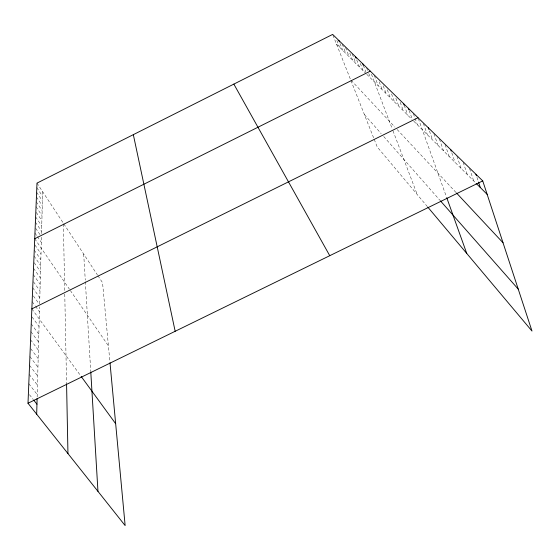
<?xml version="1.0" encoding="UTF-8"?>
<svg xmlns="http://www.w3.org/2000/svg" width="560" height="560" viewBox="0 0 560 560"><rect width="100%" height="100%" fill="white"/><g stroke="black" fill="none" stroke-linecap="round" stroke-linejoin="round"><path stroke-width="0.42" stroke-dasharray="2.8 2.1" d="M37.149 396.949L39.564 306.964M39.655 303.73L41.447 236.747M41.531 233.625L42.658 191.716M336.511 44.149L365.54 73.094M366.765 74.312L411.985 119.406M413.777 121.191L475.524 182.763M351.113 80.262L394.905 127.106M397.187 129.549L455.945 192.402M364.413 114.611L381.164 133.616M383.712 136.507L439.852 200.2M427.392 206.626L377.209 146.923L374.066 138.985M29.477 394.702L33.215 399.455M28.798 383.74L37.219 394.534M29.176 374.423L37.471 385.14M29.547 365.379L37.709 376.026M29.904 356.601L37.947 367.171M30.751 348.733L38.178 358.575M30.59 339.794L38.402 350.21M30.919 331.737L38.626 342.083M31.241 323.904L38.836 334.18M32.053 316.967L39.039 326.487M31.857 308.875L80.654 375.739M32.151 301.651L35.063 305.676M35.553 306.341L39.438 311.703M33.397 295.953L39.151 303.933M32.718 287.777L39.816 297.675M33.488 281.799L39.998 290.927M33.257 274.589L40.173 284.347M33.516 268.247L40.341 277.928M34.251 262.738L40.509 271.67M34.013 256.011L40.677 265.559M34.258 250.117L40.838 259.588M34.958 245.028L40.992 253.764M34.72 238.735L69.391 289.121M70.364 290.528L108.416 345.835M34.951 233.079L36.904 235.928M37.394 236.642L41.3 242.34M35.658 228.256L40.005 234.626M35.399 222.152L41.594 231.28M35.616 216.881L41.741 225.939M36.288 212.422L41.881 220.724M36.029 206.689L42.014 215.621M36.232 201.761L42.147 210.623M36.428 196.945L42.28 205.744M36.617 192.234L42.406 200.963M36.806 187.621L42.532 196.287M36.995 183.106L63.357 223.174M63.833 223.888L97.447 274.967M97.916 275.674L102.55 282.716L109.914 361.9M332.976 35.224L350.595 79.702M350.91 80.514L373.751 138.18M336.896 40.411L339.577 47.208M342.307 44.303L345.926 53.529M340.018 43.477L342.72 50.337M345.562 47.488L349.202 56.798M349.811 53.095L352.555 60.144M356.72 59.885L359.492 67.067M352.303 54.082L355.985 63.567M360.297 63.399L363.09 70.644M363.335 65.373L365.827 71.876M366.751 68.166L367.619 70.448M368.788 73.5L370.531 78.071M374.402 75.649L378.224 85.743M371.462 74.221L392.07 128.415M392.994 130.851L417.193 194.488M379.204 81.823L382.158 89.663M383.215 85.757L386.183 93.674M387.324 89.796L390.306 97.79M391.538 93.94L394.534 102.004M395.864 98.182L398.874 106.33M400.218 102.319L403.319 110.768M404.201 105.238L407.89 115.318M409.157 110.593L412.293 119.21M413.385 113.715L417.389 124.789M418.313 118.531L446.432 196.84M423.374 123.48L427.413 134.785M429.45 131.019L432.635 139.993M433.944 133.805L438.004 145.348M439.439 139.146L443.527 150.857M445.109 144.69L449.211 156.527M451.78 152.796L455.07 162.365M456.974 156.289L461.097 168.378M463.183 162.351L467.313 174.573M469.588 168.609L473.718 180.964M476.952 177.366L478.254 181.286M83.699 254.079L85.267 280.119M85.358 281.701L90.72 370.958M63.378 223.972L64.722 291.459M64.771 294.056L66.549 382.858"/><path stroke-width="0.84" d="M36.687 414.19L37.107 398.566M109.991 362.726L125.139 525.588L28 403.249L36.995 183.106L332.654 34.412L482.734 180.887L532 331.072L427.917 207.249M34.72 238.735L370.293 71.148M31.857 308.875L418.026 117.733M28 403.249L482.734 180.887M476.126 183.365L487.151 194.355M456.505 192.997L503.034 242.781M440.384 200.802L518.245 289.142M33.747 400.134L36.953 404.208M81.151 376.418L115.661 423.71M233.849 84.105L329.749 255.696M338.821 40.425L339.416 41.951M355.488 56.693L356.104 58.289M362.712 63.749L363.335 65.373M403.634 103.684L404.201 105.238M408.303 108.241L408.87 109.809M446.719 197.638L466.76 253.456M428.295 127.757L428.876 129.388M450.681 149.604L451.227 151.2M475.916 174.23L476.434 175.798M478.513 182.07L480.333 187.558M133.329 134.659L175.168 331.282M90.776 371.777L97.958 491.358M66.563 383.698L67.956 453.572"/></g></svg>
